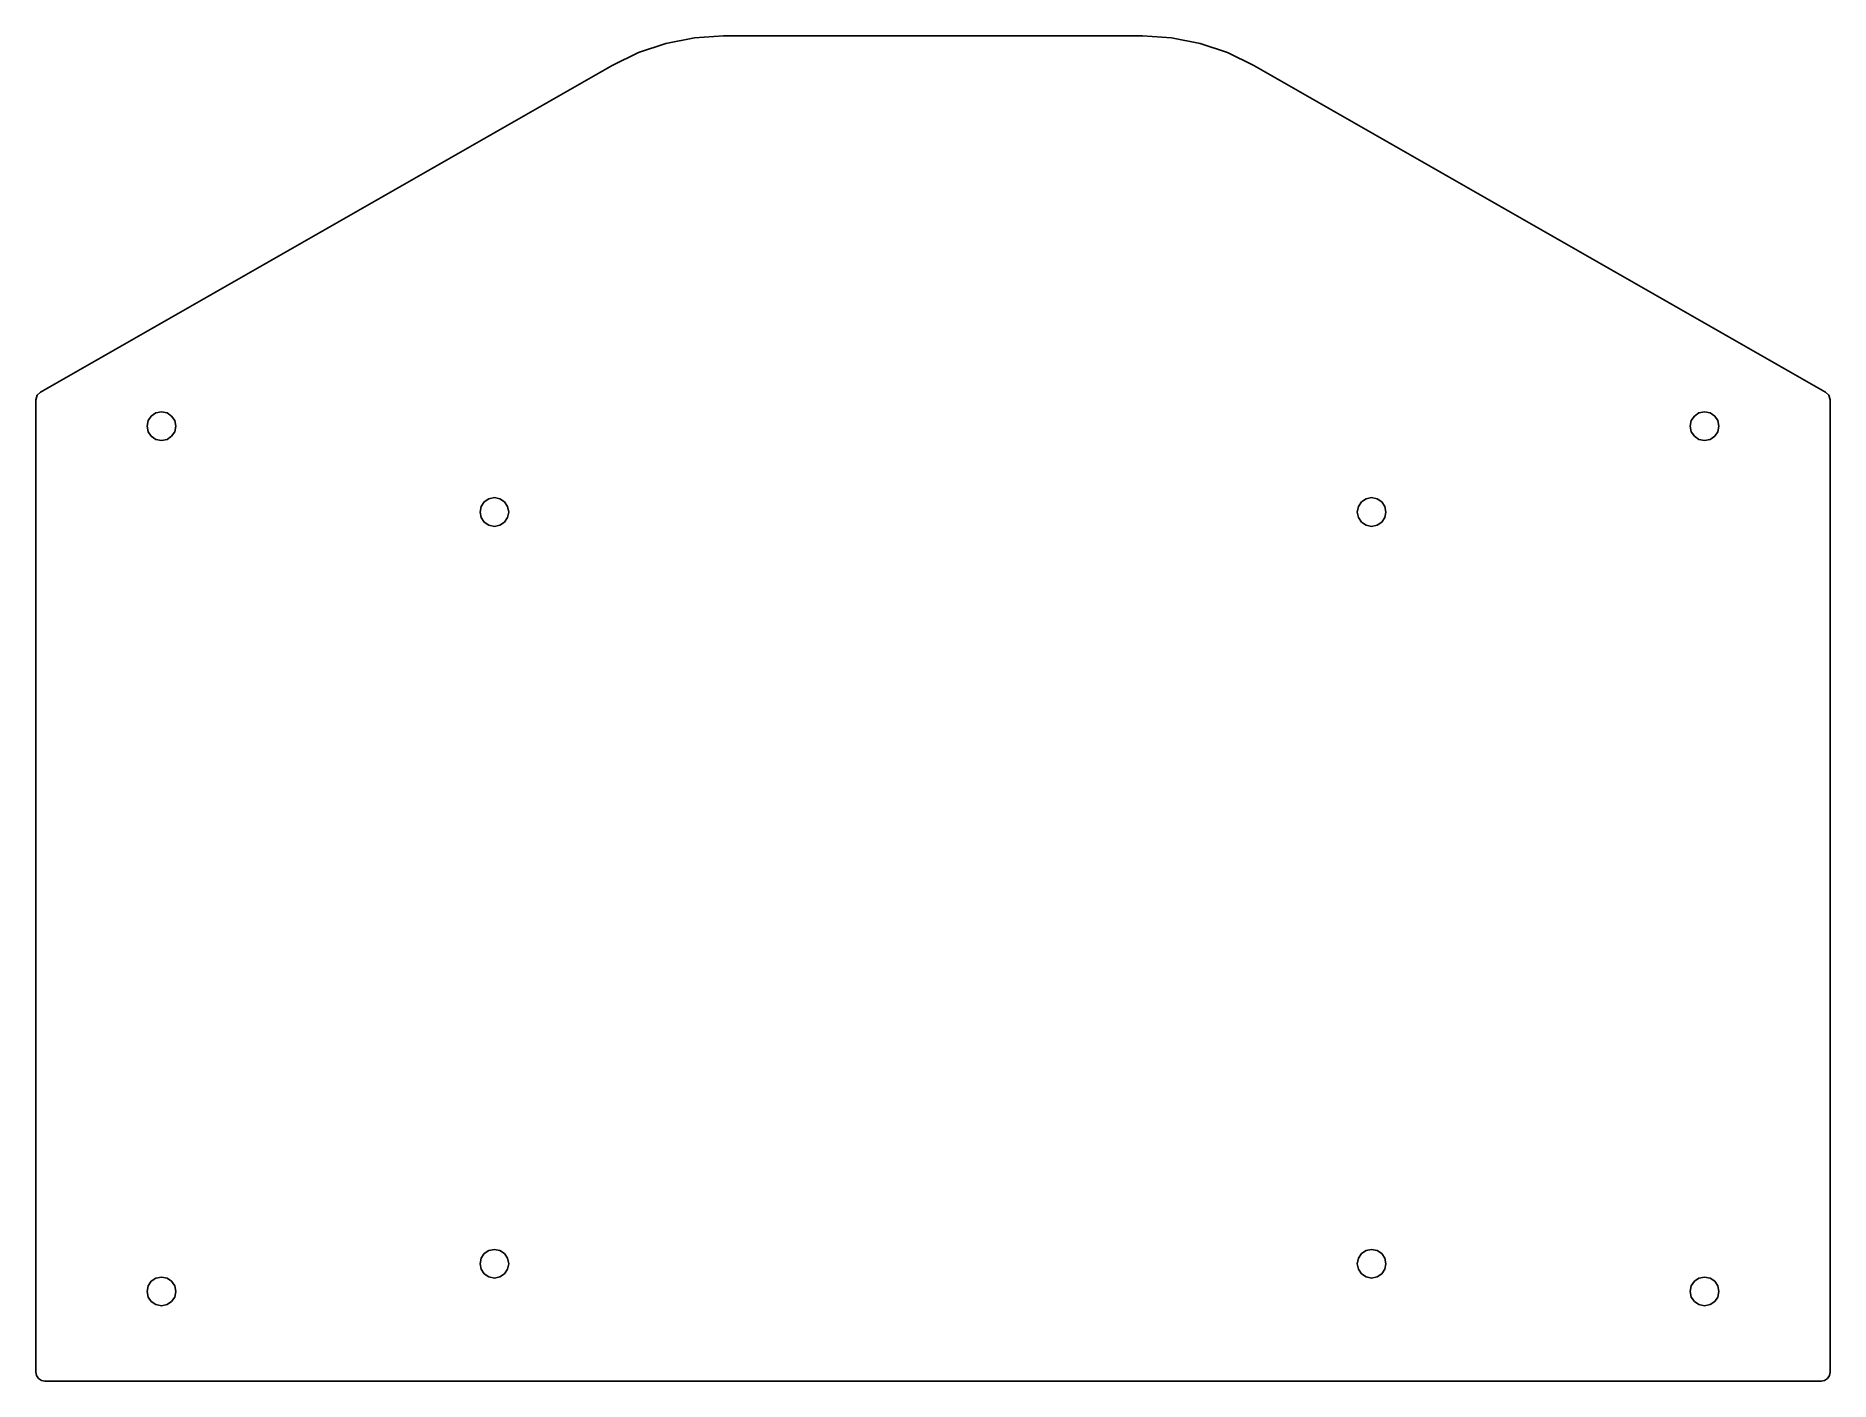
# Model space of a CAD drawing. Extents: x 3 to 203, y 144 to 294.
import ezdxf

# ---------------------------------------------------------------- set-up
doc = ezdxf.new("R2010")
doc.units = 0

msp = doc.modelspace()

# ---------------------------------------------------------------- linework, layer by layer
at = {"layer": 'INTERIOR_LOOPS'}
for p, q in [((16.155313, 252.178684), (15.646735, 251.835792)), ((16.778104, 252.30442), (16.155313, 252.178684)), ((17.400896, 252.178684), (16.778104, 252.30442)), ((17.909474, 251.835792), (17.400896, 252.178684)), ((188.155094, 252.178684), (187.646517, 251.835792)), ((188.777886, 252.30442), (188.155094, 252.178684)), ((189.400678, 252.178684), (188.777886, 252.30442)), ((189.909257, 251.835792), (189.400678, 252.178684)), ((15.303842, 251.327214), (15.178106, 250.704423)), ((15.178106, 250.704423), (15.303842, 250.081632)), ((15.646735, 251.835792), (15.303842, 251.327214)), ((15.303842, 250.081632), (15.646735, 249.573054)), ((18.252367, 251.327214), (17.909474, 251.835792)), ((17.909474, 249.573054), (18.252367, 250.081632)), ((18.378102, 250.704423), (18.252367, 251.327214)), ((18.252367, 250.081632), (18.378102, 250.704423)), ((18.378102, 250.704423), (18.378102, 250.704423)), ((187.303624, 251.327214), (187.177889, 250.704423)), ((187.177889, 250.704423), (187.303624, 250.081632)), ((187.646517, 251.835792), (187.303624, 251.327214)), ((187.303624, 250.081632), (187.646517, 249.573054)), ((190.252149, 251.327214), (189.909257, 251.835792)), ((189.909257, 249.573054), (190.252149, 250.081632)), ((190.377885, 250.704423), (190.252149, 251.327214)), ((190.252149, 250.081632), (190.377885, 250.704423)), ((190.377885, 250.704423), (190.377885, 250.704423)), ((15.646735, 249.573054), (16.155313, 249.230162)), ((16.155313, 249.230162), (16.778104, 249.104426)), ((16.778104, 249.104426), (17.400896, 249.230162)), ((17.400896, 249.230162), (17.909474, 249.573054)), ((187.646517, 249.573054), (188.155094, 249.230162)), ((188.155094, 249.230162), (188.777886, 249.104426)), ((188.777886, 249.104426), (189.400678, 249.230162)), ((189.400678, 249.230162), (189.909257, 249.573054)), ((52.751687, 242.263314), (52.408794, 241.754736)), ((53.260264, 242.606206), (52.751687, 242.263314)), ((53.883056, 242.731942), (53.260264, 242.606206)), ((54.505848, 242.606206), (53.883056, 242.731942)), ((55.014427, 242.263314), (54.505848, 242.606206)), ((55.357319, 241.754736), (55.014427, 242.263314)), ((150.541564, 242.263314), (150.198671, 241.754736)), ((151.050141, 242.606206), (150.541564, 242.263314)), ((151.672932, 242.731942), (151.050141, 242.606206)), ((152.295725, 242.606206), (151.672932, 242.731942)), ((152.804303, 242.263314), (152.295725, 242.606206)), ((153.147196, 241.754736), (152.804303, 242.263314)), ((52.408794, 241.754736), (52.283059, 241.131945)), ((52.283059, 241.131945), (52.408794, 240.509154)), ((52.408794, 240.509154), (52.751687, 240.000576)), ((52.751687, 240.000576), (53.260264, 239.657684)), ((54.505848, 239.657684), (55.014427, 240.000576)), ((55.014427, 240.000576), (55.357319, 240.509154)), ((55.483055, 241.131945), (55.357319, 241.754736)), ((55.357319, 240.509154), (55.483055, 241.131945)), ((55.483055, 241.131945), (55.483055, 241.131945)), ((150.198671, 241.754736), (150.072935, 241.131945)), ((150.072935, 241.131945), (150.198671, 240.509154)), ((150.198671, 240.509154), (150.541564, 240.000576)), ((150.541564, 240.000576), (151.050141, 239.657684)), ((152.295725, 239.657684), (152.804303, 240.000576)), ((152.804303, 240.000576), (153.147196, 240.509154)), ((153.272932, 241.131945), (153.147196, 241.754736)), ((153.147196, 240.509154), (153.272932, 241.131945)), ((153.272932, 241.131945), (153.272932, 241.131945)), ((53.260264, 239.657684), (53.883056, 239.531948)), ((53.883056, 239.531948), (54.505848, 239.657684)), ((151.050141, 239.657684), (151.672932, 239.531948)), ((151.672932, 239.531948), (152.295725, 239.657684)), ((52.751687, 158.443411), (52.408794, 157.934834)), ((53.260264, 158.786304), (52.751687, 158.443411)), ((53.883056, 158.912039), (53.260264, 158.786304)), ((54.505848, 158.786304), (53.883056, 158.912039)), ((55.014427, 158.443411), (54.505848, 158.786304)), ((55.357319, 157.934834), (55.014427, 158.443411)), ((150.541564, 158.443411), (150.198671, 157.934834)), ((151.050141, 158.786304), (150.541564, 158.443411)), ((151.672932, 158.912039), (151.050141, 158.786304)), ((152.295725, 158.786304), (151.672932, 158.912039)), ((152.804303, 158.443411), (152.295725, 158.786304)), ((153.147196, 157.934834), (152.804303, 158.443411)), ((52.408794, 157.934834), (52.283059, 157.312043)), ((52.283059, 157.312043), (52.408794, 156.689251)), ((52.408794, 156.689251), (52.751687, 156.180674)), ((52.751687, 156.180674), (53.260264, 155.837781)), ((54.505848, 155.837781), (55.014427, 156.180674)), ((55.014427, 156.180674), (55.357319, 156.689251)), ((55.483055, 157.312043), (55.357319, 157.934834)), ((55.357319, 156.689251), (55.483055, 157.312043)), ((55.483055, 157.312043), (55.483055, 157.312043)), ((150.198671, 157.934834), (150.072935, 157.312043)), ((150.072935, 157.312043), (150.198671, 156.689251)), ((150.198671, 156.689251), (150.541564, 156.180674)), ((150.541564, 156.180674), (151.050141, 155.837781)), ((152.295725, 155.837781), (152.804303, 156.180674)), ((152.804303, 156.180674), (153.147196, 156.689251)), ((153.272932, 157.312043), (153.147196, 157.934834)), ((153.147196, 156.689251), (153.272932, 157.312043)), ((153.272932, 157.312043), (153.272932, 157.312043)), ((15.303842, 154.844848), (15.178106, 154.222057)), ((15.178106, 154.222057), (15.303842, 153.599266)), ((15.646735, 155.353426), (15.303842, 154.844848)), ((16.155313, 155.696318), (15.646735, 155.353426)), ((16.778104, 155.822054), (16.155313, 155.696318)), ((17.400896, 155.696318), (16.778104, 155.822054)), ((17.909474, 155.353426), (17.400896, 155.696318)), ((18.252367, 154.844848), (17.909474, 155.353426)), ((18.378102, 154.222057), (18.252367, 154.844848)), ((18.252367, 153.599266), (18.378102, 154.222057)), ((18.378102, 154.222057), (18.378102, 154.222057)), ((53.260264, 155.837781), (53.883056, 155.712046)), ((53.883056, 155.712046), (54.505848, 155.837781)), ((151.050141, 155.837781), (151.672932, 155.712046)), ((151.672932, 155.712046), (152.295725, 155.837781)), ((187.303624, 154.844848), (187.177889, 154.222057)), ((187.177889, 154.222057), (187.303624, 153.599266)), ((187.646517, 155.353426), (187.303624, 154.844848)), ((188.155094, 155.696318), (187.646517, 155.353426)), ((188.777886, 155.822054), (188.155094, 155.696318)), ((189.400678, 155.696318), (188.777886, 155.822054)), ((189.909257, 155.353426), (189.400678, 155.696318)), ((190.252149, 154.844848), (189.909257, 155.353426)), ((190.377885, 154.222057), (190.252149, 154.844848)), ((190.252149, 153.599266), (190.377885, 154.222057)), ((190.377885, 154.222057), (190.377885, 154.222057)), ((15.303842, 153.599266), (15.646735, 153.090688)), ((15.646735, 153.090688), (16.155313, 152.747796)), ((16.155313, 152.747796), (16.778104, 152.62206)), ((16.778104, 152.62206), (17.400896, 152.747796)), ((17.400896, 152.747796), (17.909474, 153.090688)), ((17.909474, 153.090688), (18.252367, 153.599266)), ((187.303624, 153.599266), (187.646517, 153.090688)), ((187.646517, 153.090688), (188.155094, 152.747796)), ((188.155094, 152.747796), (188.777886, 152.62206)), ((188.777886, 152.62206), (189.400678, 152.747796)), ((189.400678, 152.747796), (189.909257, 153.090688)), ((189.909257, 153.090688), (190.252149, 153.599266))]:
    msp.add_line(p, q, dxfattribs=at)
at = {"layer": 'OUTER_LOOP'}
for p, q in [((76.174854, 294.010723), (73.000446, 293.384363)), ((79.417122, 294.221819), (76.174854, 294.010723)), ((126.138808, 294.221819), (79.417122, 294.221819)), ((129.381112, 294.010723), (126.138808, 294.221819)), ((132.555546, 293.384363), (129.381112, 294.010723)), ((69.933521, 292.353268), (67.013699, 290.927963)), ((73.000446, 293.384363), (69.933521, 292.353268)), ((135.622499, 292.353268), (132.555546, 293.384363)), ((138.542363, 290.927963), (135.622499, 292.353268)), ((67.013699, 290.927963), (3.281983, 254.50991)), ((202.274061, 254.50991), (138.542363, 290.927963)), ((2.913212, 254.14354), (2.778122, 253.641606)), ((3.281983, 254.50991), (2.913212, 254.14354)), ((202.642786, 254.14354), (202.274061, 254.50991)), ((202.777872, 253.641606), (202.642786, 254.14354)), ((2.778122, 253.641606), (2.778122, 145.222081)), ((202.777872, 145.222081), (202.777872, 253.641606)), ((2.778122, 145.222081), (2.856709, 144.832823)), ((2.856709, 144.832823), (3.071017, 144.514952)), ((3.071017, 144.514952), (3.388878, 144.300631)), ((3.388878, 144.300631), (3.778121, 144.222024)), ((3.778121, 144.222024), (201.777811, 144.222024)), ((201.777811, 144.222024), (202.167089, 144.300631)), ((202.167089, 144.300631), (202.484966, 144.514952)), ((202.484966, 144.514952), (202.699282, 144.832823)), ((202.699282, 144.832823), (202.777872, 145.222081))]:
    msp.add_line(p, q, dxfattribs=at)

doc.saveas('drawing.dxf')
